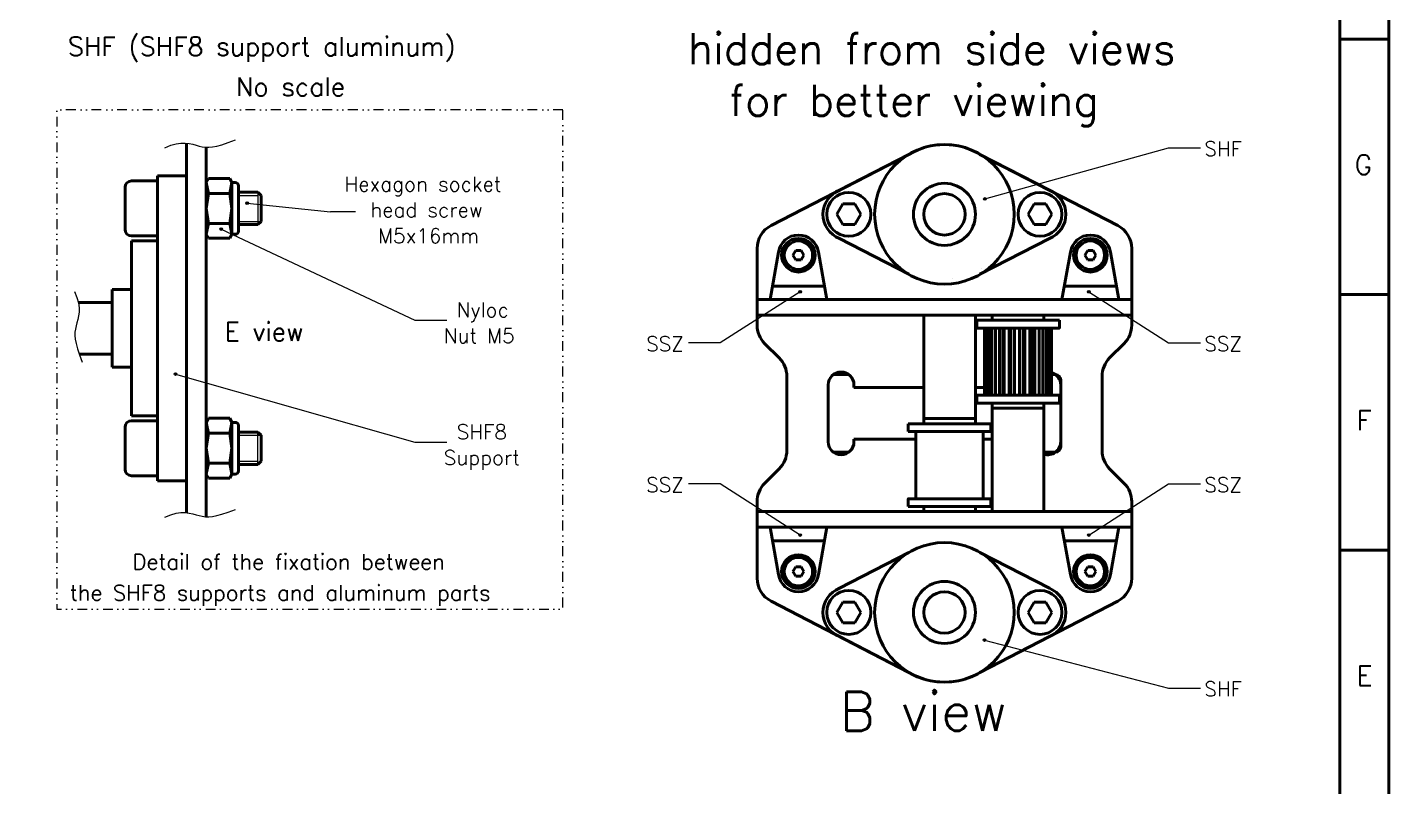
# Model space of a CAD drawing. Extents: x 19854 to 20548, y -7306 to -6812.
# Drawn here: x 20284.8 to 20548.3, y -7104.8 to -6957.8 of the extents above; entities that cross this region are included whole.
import ezdxf

# ---------------------------------------------------------------- set-up
doc = ezdxf.new("R2010")
doc.units = 0
doc.linetypes.add('CENTER', pattern=[50.8, 31.75, -6.35, 6.35, -6.35])
doc.linetypes.add('DIVIDETINY', pattern=[4.7625, 1.905, -0.9525, 0, -0.9525, 0, -0.9525])
for name, color, linetype, lineweight in [('Centro', 1, 'CENTER', 15), ('Fixação e Transmissão', 5, 'Continuous', 50), ('Guias', 30, 'Continuous', 50), ('Perfis e Cantoneiras', 2, 'Continuous', 50), ('Peças Usinadas', 120, 'Continuous', 50)]:
    doc.layers.add(name, color=color, linetype=linetype, lineweight=lineweight)
for name, color, linetype in [('Cotas', 90, 'Continuous'), ('Detalhe', 132, 'DIVIDETINY'), ('Hachura', 9, 'Continuous')]:
    doc.layers.add(name, color=color, linetype=linetype)
doc.styles.get("Standard").update_dxf_attribs({"font": 'romans.shx'})

msp = doc.modelspace()

# ---------------------------------------------------------------- hatches: boundary and pattern name
at = {"layer": 'Cotas'}
h = msp.add_hatch(color=256, dxfattribs=at)
h.dxf.hatch_style = 1
h.paths.add_polyline_path([(20327.667, -6991.865, 0.2411741), (20327.559, -6991.656, 0.6113775), (20327.15, -6991.865, 1), (20327.667, -6991.865)])
h = msp.add_hatch(color=256, dxfattribs=at)
h.dxf.hatch_style = 1
h.paths.add_polyline_path([(20470.384, -6991.059, -0.2411741), (20470.276, -6991.269, -0.6113775), (20469.867, -6991.059, -1), (20470.384, -6991.059)])
h = msp.add_hatch(color=256, dxfattribs=at)
h.dxf.hatch_style = 1
h.paths.add_polyline_path([(20322.628, -6996.874, 0.2411741), (20322.52, -6996.664, 0.6113775), (20322.111, -6996.874, 1), (20322.628, -6996.874)])
h = msp.add_hatch(color=256, dxfattribs=at)
h.dxf.hatch_style = 1
h.paths.add_polyline_path([(20434.124, -7009.005, -0.2411741), (20434.232, -7008.795, -0.6113775), (20434.642, -7009.005, -1), (20434.124, -7009.005)])
h = msp.add_hatch(color=256, dxfattribs=at)
h.dxf.hatch_style = 1
h.paths.add_polyline_path([(20490.51, -7009.005, 0.2411741), (20490.402, -7008.795, 0.6113775), (20489.993, -7009.005, 1), (20490.51, -7009.005)])
h = msp.add_hatch(color=256, dxfattribs=at)
h.dxf.hatch_style = 1
h.paths.add_polyline_path([(20313.759, -7024.924, 0.2411741), (20313.651, -7024.714, 0.6113775), (20313.242, -7024.924, 1), (20313.759, -7024.924)])
h = msp.add_hatch(color=256, dxfattribs=at)
h.dxf.hatch_style = 1
h.paths.add_polyline_path([(20434.124, -7056.059, 0.2411741), (20434.232, -7056.269, 0.6113775), (20434.642, -7056.059, 1), (20434.124, -7056.059)])
h = msp.add_hatch(color=256, dxfattribs=at)
h.dxf.hatch_style = 1
h.paths.add_polyline_path([(20490.51, -7056.059, -0.2411741), (20490.402, -7056.269, -0.6113775), (20489.993, -7056.059, -1), (20490.51, -7056.059)])
h = msp.add_hatch(color=256, dxfattribs=at)
h.dxf.hatch_style = 1
h.paths.add_polyline_path([(20470.304, -7076.374, 0.2411741), (20470.196, -7076.164, 0.6113775), (20469.787, -7076.374, 1), (20470.304, -7076.374)])

# ---------------------------------------------------------------- linework, layer by layer
at = {"layer": 'Centro', "ltscale": 0.1}
for p, q in [((20469.567, -7004.436), (20469.567, -7004.418)), ((20463.855, -7006.418), (20463.855, -7006.435))]:
    msp.add_line(p, q, dxfattribs=at)
at = {"layer": 'Cotas'}
for p, q in [((20470.125, -6991.059), (20505.689, -6981.161)), ((20505.689, -6981.161), (20511.864, -6981.161)), ((20327.408, -6991.865), (20343.547, -6993.575)), ((20348.348, -6993.575), (20343.547, -6993.575)), ((20322.369, -6996.874), (20359.836, -7014.524)), ((20434.383, -7009.005), (20418.945, -7018.903)), ((20490.251, -7009.005), (20505.689, -7018.903)), ((20359.836, -7014.524), (20366.011, -7014.524)), ((20418.945, -7018.903), (20412.77, -7018.903)), ((20505.689, -7018.903), (20511.864, -7018.903)), ((20313.5, -7024.924), (20359.836, -7038.114)), ((20359.836, -7038.114), (20366.011, -7038.114)), ((20418.945, -7046.161), (20412.77, -7046.161)), ((20434.383, -7056.059), (20418.945, -7046.161)), ((20490.251, -7056.059), (20505.689, -7046.161)), ((20505.689, -7046.161), (20511.864, -7046.161)), ((20470.045, -7076.374), (20505.689, -7085.664)), ((20505.689, -7085.664), (20511.864, -7085.664))]:
    msp.add_line(p, q, dxfattribs=at)
for centre in [(20327.408, -6991.865), (20470.125, -6991.059), (20322.369, -6996.874), (20434.383, -7009.005), (20490.251, -7009.005), (20313.5, -7024.924), (20434.383, -7056.059), (20490.251, -7056.059), (20470.045, -7076.374)]:
    msp.add_circle(centre, 0.259, dxfattribs=at)
at = {"layer": 'Detalhe', "flags": 128}
msp.add_lwpolyline([(20388.493, -6973.828), (20290.561, -6973.828), (20290.561, -7070.408), (20388.493, -7070.408)], close=True, dxfattribs=at)
at = {"layer": 'Fixação e Transmissão'}
for p, q in [((20442.011, -6989.37), (20455.445, -6982.432)), ((20482.623, -6989.37), (20469.189, -6982.432)), ((20310.034, -7045.55), (20310.035, -6986.612)), ((20310.035, -6986.612), (20315.678, -6986.613)), ((20315.677, -7045.551), (20315.678, -6986.613)), ((20319.44, -6987.867), (20319.888, -6987.091)), ((20319.888, -6987.091), (20324.008, -6987.091)), ((20324.456, -6987.867), (20324.008, -6987.091)), ((20303.765, -6996.958), (20303.765, -6988.807)), ((20305.019, -6987.553), (20310.035, -6987.553)), ((20319.44, -6987.867), (20319.44, -6997.899)), ((20319.44, -6987.867), (20319.888, -6989.987)), ((20324.456, -6987.867), (20324.008, -6989.987)), ((20324.456, -6987.867), (20324.456, -6997.899)), ((20324.456, -6987.867), (20325.083, -6987.867)), ((20325.71, -6988.494), (20325.71, -6997.272)), ((20325.71, -6989.748), (20329.472, -6989.748)), ((20329.472, -6989.748), (20330.099, -6990.375)), ((20319.888, -6989.987), (20319.44, -6992.883)), ((20319.888, -6989.987), (20324.008, -6989.987)), ((20324.008, -6989.987), (20324.456, -6992.883)), ((20330.099, -6990.375), (20330.099, -6995.391)), ((20442.662, -6992.032), (20441.508, -6994.032)), ((20444.972, -6992.032), (20446.127, -6994.032)), ((20479.662, -6992.032), (20478.508, -6994.032)), ((20481.972, -6992.032), (20483.127, -6994.032)), ((20319.888, -6995.779), (20319.44, -6992.883)), ((20324.008, -6995.779), (20324.456, -6992.883)), ((20442.662, -6996.032), (20441.508, -6994.032)), ((20444.972, -6996.032), (20446.127, -6994.032)), ((20479.662, -6996.032), (20478.508, -6994.032)), ((20481.972, -6996.032), (20483.127, -6994.032)), ((20319.44, -6997.899), (20319.888, -6995.779)), ((20319.888, -6995.779), (20324.008, -6995.779)), ((20324.456, -6997.899), (20324.008, -6995.779)), ((20325.71, -6996.018), (20329.472, -6996.018)), ((20329.472, -6996.018), (20330.099, -6995.391)), ((20442.662, -6996.032), (20442.662, -6996.032)), ((20479.662, -6996.032), (20479.662, -6996.032)), ((20305.018, -7033.01), (20305.019, -6999.152)), ((20310.035, -6998.212), (20305.019, -6998.212)), ((20305.019, -6999.152), (20310.035, -6999.152)), ((20319.44, -6997.899), (20319.888, -6998.675)), ((20319.888, -6998.675), (20324.008, -6998.675)), ((20324.456, -6997.899), (20324.008, -6998.675)), ((20324.456, -6997.899), (20325.083, -6997.899)), ((20442.011, -6998.694), (20455.445, -7005.632)), ((20482.623, -6998.694), (20469.189, -7005.632)), ((20433.538, -7001.016), (20433.009, -7001.932)), ((20433.538, -7002.848), (20433.009, -7001.932)), ((20434.596, -7001.016), (20435.125, -7001.932)), ((20434.596, -7002.848), (20435.125, -7001.932)), ((20490.038, -7001.016), (20489.509, -7001.932)), ((20490.038, -7002.848), (20489.509, -7001.932)), ((20491.096, -7001.016), (20491.625, -7001.932)), ((20491.096, -7002.848), (20491.625, -7001.932)), ((20439.32, -7003.522), (20439.32, -7003.522)), ((20487.814, -7003.522), (20487.814, -7003.522)), ((20301.257, -7008.557), (20305.019, -7008.557)), ((20301.257, -7023.605), (20301.257, -7008.557)), ((20468.567, -7016.032), (20468.567, -7014.532)), ((20470.067, -7016.032), (20470.067, -7029.032)), ((20470.074, -7016.032), (20470.074, -7029.032)), ((20470.204, -7016.032), (20470.204, -7029.032)), ((20470.483, -7016.032), (20470.483, -7029.032)), ((20470.926, -7016.032), (20470.926, -7029.032)), ((20471.488, -7016.032), (20471.488, -7029.032)), ((20472.2, -7016.032), (20472.2, -7029.032)), ((20472.99, -7016.032), (20472.99, -7029.032)), ((20473.605, -7016.032), (20473.605, -7029.032)), ((20473.901, -7016.032), (20473.901, -7029.032)), ((20474.842, -7016.032), (20474.842, -7029.032)), ((20475.182, -7016.032), (20475.182, -7029.032)), ((20475.864, -7016.032), (20475.864, -7029.032)), ((20476.863, -7016.032), (20476.863, -7029.032)), ((20476.895, -7016.032), (20476.895, -7029.032)), ((20477.615, -7016.032), (20477.615, -7029.032)), ((20477.895, -7016.032), (20477.895, -7029.032)), ((20478.855, -7016.032), (20478.855, -7029.032)), ((20479.232, -7016.032), (20479.232, -7029.032)), ((20479.796, -7016.032), (20479.796, -7029.032)), ((20480.623, -7016.032), (20480.623, -7029.032)), ((20481.381, -7016.032), (20481.381, -7029.032)), ((20481.994, -7016.032), (20481.994, -7029.032)), ((20482.495, -7016.032), (20482.495, -7029.032)), ((20482.834, -7016.032), (20482.834, -7029.032)), ((20483.029, -7016.032), (20483.029, -7029.032)), ((20483.067, -7016.032), (20483.067, -7029.032)), ((20484.567, -7016.032), (20484.567, -7014.532)), ((20301.257, -7023.605), (20305.019, -7023.605)), ((20468.567, -7030.532), (20468.567, -7029.032)), ((20484.567, -7030.532), (20484.567, -7029.032)), ((20305.018, -7033.01), (20310.034, -7033.01)), ((20310.035, -7033.951), (20305.019, -7033.951)), ((20319.44, -7034.265), (20319.888, -7033.489)), ((20319.44, -7044.297), (20319.44, -7034.265)), ((20319.44, -7034.265), (20319.888, -7036.385)), ((20319.888, -7033.489), (20324.008, -7033.489)), ((20324.456, -7034.265), (20324.008, -7033.489)), ((20324.456, -7034.265), (20324.008, -7036.385)), ((20324.456, -7044.297), (20324.456, -7034.265)), ((20324.456, -7034.265), (20325.083, -7034.265)), ((20455.315, -7034.532), (20455.315, -7036.032)), ((20471.315, -7034.532), (20471.315, -7036.032)), ((20303.765, -7035.205), (20303.765, -7043.356)), ((20319.888, -7036.385), (20319.44, -7039.281)), ((20319.888, -7036.385), (20324.008, -7036.385)), ((20324.008, -7036.385), (20324.456, -7039.281)), ((20325.71, -7043.67), (20325.71, -7034.892)), ((20325.71, -7036.146), (20329.472, -7036.146)), ((20329.472, -7036.146), (20330.099, -7036.773)), ((20330.099, -7041.789), (20330.099, -7036.773)), ((20456.815, -7049.032), (20456.815, -7036.032)), ((20469.815, -7049.032), (20469.815, -7036.032)), ((20319.888, -7042.177), (20319.44, -7039.281)), ((20324.008, -7042.177), (20324.456, -7039.281)), ((20319.44, -7044.297), (20319.888, -7042.177)), ((20319.888, -7042.177), (20324.008, -7042.177)), ((20324.456, -7044.297), (20324.008, -7042.177)), ((20325.71, -7042.416), (20329.472, -7042.416)), ((20329.472, -7042.416), (20330.099, -7041.789)), ((20305.019, -7044.61), (20310.035, -7044.61)), ((20319.44, -7044.297), (20319.888, -7045.073)), ((20319.888, -7045.073), (20324.008, -7045.073)), ((20324.456, -7044.297), (20324.008, -7045.073)), ((20324.456, -7044.297), (20325.083, -7044.297)), ((20310.034, -7045.55), (20315.677, -7045.551)), ((20455.315, -7049.032), (20455.315, -7050.532)), ((20471.315, -7049.032), (20471.315, -7050.532)), ((20442.011, -7066.37), (20455.445, -7059.433)), ((20482.623, -7066.37), (20469.189, -7059.433)), ((20433.538, -7062.216), (20433.009, -7063.132)), ((20433.538, -7064.048), (20433.009, -7063.132)), ((20434.596, -7062.216), (20435.125, -7063.132)), ((20434.596, -7064.048), (20435.125, -7063.132)), ((20436.82, -7061.542), (20436.82, -7061.542)), ((20487.814, -7061.542), (20487.814, -7061.542)), ((20490.038, -7062.216), (20489.509, -7063.132)), ((20490.038, -7064.048), (20489.509, -7063.132)), ((20491.096, -7062.216), (20491.625, -7063.132)), ((20491.096, -7064.048), (20491.625, -7063.132)), ((20442.662, -7069.032), (20441.508, -7071.032)), ((20442.662, -7073.032), (20441.508, -7071.032)), ((20444.972, -7069.032), (20446.127, -7071.032)), ((20444.972, -7073.032), (20446.127, -7071.032)), ((20479.662, -7069.032), (20478.508, -7071.032)), ((20479.662, -7073.032), (20478.508, -7071.032)), ((20481.972, -7069.032), (20483.127, -7071.032)), ((20481.972, -7073.032), (20483.127, -7071.032)), ((20442.662, -7073.032), (20442.662, -7073.032)), ((20479.662, -7073.032), (20479.662, -7073.032)), ((20442.011, -7075.694), (20455.445, -7082.632)), ((20442.011, -7075.694), (20455.445, -7082.632)), ((20482.623, -7075.694), (20469.189, -7082.632))]:
    msp.add_line(p, q, dxfattribs=at)
at = {"layer": 'Fixação e Transmissão', "ltscale": 0.1}
for p, q in [((20444.972, -6992.032), (20442.662, -6992.032)), ((20481.972, -6992.032), (20479.662, -6992.032)), ((20444.972, -6996.032), (20442.662, -6996.032)), ((20481.972, -6996.032), (20479.662, -6996.032)), ((20434.596, -7001.016), (20433.538, -7001.016)), ((20434.596, -7002.848), (20433.538, -7002.848)), ((20491.096, -7001.016), (20490.038, -7001.016)), ((20491.096, -7002.848), (20490.038, -7002.848)), ((20434.596, -7062.216), (20433.538, -7062.216)), ((20491.096, -7062.216), (20490.038, -7062.216)), ((20434.596, -7064.048), (20433.538, -7064.048)), ((20491.096, -7064.048), (20490.038, -7064.048)), ((20444.972, -7069.032), (20442.662, -7069.032)), ((20481.972, -7069.032), (20479.662, -7069.032)), ((20444.972, -7073.032), (20442.662, -7073.032)), ((20481.972, -7073.032), (20479.662, -7073.032))]:
    msp.add_line(p, q, dxfattribs=at)
at = {"layer": 'Fixação e Transmissão', "color": 7, "ltscale": 0.1}
for p, q in [((20458.315, -7013.532), (20458.315, -7033.532)), ((20468.315, -7013.532), (20468.315, -7033.532)), ((20471.567, -7014.532), (20471.567, -7013.532)), ((20481.567, -7014.532), (20481.567, -7013.532)), ((20471.567, -7031.532), (20471.567, -7030.532)), ((20471.567, -7051.532), (20471.567, -7031.532)), ((20481.567, -7031.532), (20481.567, -7030.532)), ((20481.567, -7051.532), (20481.567, -7031.532)), ((20458.315, -7033.532), (20458.315, -7034.532)), ((20468.315, -7033.532), (20468.315, -7034.532)), ((20458.315, -7050.532), (20458.315, -7051.532)), ((20468.315, -7050.532), (20468.315, -7051.532))]:
    msp.add_line(p, q, dxfattribs=at)
at = {"layer": 'Fixação e Transmissão', "color": 7}
for p, q in [((20458.315, -7013.532), (20468.315, -7013.532)), ((20481.567, -7013.532), (20471.567, -7013.532)), ((20481.567, -7014.532), (20471.567, -7014.532)), ((20481.567, -7030.532), (20471.567, -7030.532)), ((20481.567, -7031.532), (20471.567, -7031.532)), ((20458.315, -7033.532), (20468.315, -7033.532)), ((20458.315, -7034.532), (20468.315, -7034.532)), ((20458.315, -7050.532), (20468.315, -7050.532)), ((20458.315, -7051.532), (20468.315, -7051.532)), ((20481.567, -7051.532), (20471.567, -7051.532))]:
    msp.add_line(p, q, dxfattribs=at)
at = {"layer": 'Fixação e Transmissão', "flags": 128}
for points in [[(20468.567, -7014.532), (20484.567, -7014.532)], [(20468.567, -7029.032), (20484.567, -7029.032)], [(20468.567, -7030.532), (20484.567, -7030.532)], [(20471.315, -7034.532), (20455.315, -7034.532)], [(20471.315, -7036.032), (20455.315, -7036.032)], [(20471.315, -7050.532), (20455.315, -7050.532)]]:
    msp.add_lwpolyline(points, dxfattribs=at)
at = {"layer": 'Fixação e Transmissão'}
for centre, radius in [((20443.817, -6994.032), 4.25), ((20462.317, -6994.032), 6), ((20480.817, -6994.032), 4.25), ((20462.317, -6994.032), 4), ((20434.067, -7001.932), 2.75), ((20490.567, -7001.932), 2.75), ((20434.067, -7063.132), 2.75), ((20490.567, -7063.132), 2.75), ((20462.317, -7071.032), 6), ((20443.817, -7071.032), 4.25), ((20462.317, -7071.032), 4), ((20480.817, -7071.032), 4.25)]:
    msp.add_circle(centre, radius, dxfattribs=at)
for centre, radius, start, end in [((20462.317, -6994.032), 13.5, 0, 180), ((20305.019, -6988.807), 1.254, 90, 180), ((20325.083, -6988.494), 0.627, 0, 90), ((20443.817, -6994.032), 5, 111.17688, 248.82312), ((20480.817, -6994.032), 5, 291.17688, 68.82312), ((20462.317, -6994.032), 13.5, 180, 360), ((20305.019, -6996.958), 1.254, 180, 270), ((20325.083, -6997.272), 0.627, 270, 360), ((20305.019, -7035.205), 1.254, 90, 180), ((20325.083, -7034.892), 0.627, 360, 90), ((20305.019, -7043.356), 1.254, 180, 270), ((20325.083, -7043.67), 0.627, 270, 360), ((20462.317, -7071.032), 13.5, 0, 180), ((20443.817, -7071.032), 5, 111.17688, 248.82312), ((20480.817, -7071.032), 5, 291.17688, 68.82312), ((20462.317, -7071.032), 13.5, 180, 360)]:
    msp.add_arc(centre, radius, start, end, dxfattribs=at)
for points, degree in [([(20468.567, -7016.032), (20468.567, -7016.032), (20470.074, -7016.032)], 2), ([(20470.204, -7016.032), (20470.098, -7016.032), (20470.074, -7016.032)], 2), ([(20470.204, -7016.032), (20470.307, -7016.032), (20470.483, -7016.032)], 2), ([(20470.926, -7016.032), (20470.667, -7016.032), (20470.483, -7016.032)], 2), ([(20470.926, -7016.032), (20471.175, -7016.032), (20471.488, -7016.032)], 2), ([(20472.2, -7016.032), (20471.814, -7016.032), (20471.488, -7016.032)], 2), ([(20472.2, -7016.032), (20472.571, -7016.032), (20472.99, -7016.032)], 2), ([(20473.901, -7016.032), (20473.426, -7016.032), (20472.99, -7016.032)], 2), ([(20473.901, -7016.032), (20474.359, -7016.032), (20474.842, -7016.032)], 2), ([(20475.864, -7016.032), (20475.345, -7016.032), (20474.842, -7016.032)], 2), ([(20475.864, -7016.032), (20476.863, -7016.032)], 1), ([(20477.895, -7016.032), (20477.384, -7016.032), (20476.863, -7016.032)], 2), ([(20477.895, -7016.032), (20478.386, -7016.032), (20478.855, -7016.032)], 2), ([(20479.796, -7016.032), (20479.343, -7016.032), (20478.855, -7016.032)], 2), ([(20479.796, -7016.032), (20480.231, -7016.032), (20480.623, -7016.032)], 2), ([(20481.381, -7016.032), (20481.031, -7016.032), (20480.623, -7016.032)], 2), ([(20481.381, -7016.032), (20481.718, -7016.032), (20481.994, -7016.032)], 2), ([(20482.495, -7016.032), (20482.281, -7016.032), (20481.994, -7016.032)], 2), ([(20482.495, -7016.032), (20482.701, -7016.032), (20482.834, -7016.032)], 2), ([(20483.029, -7016.032), (20482.972, -7016.032), (20482.834, -7016.032)], 2), ([(20483.029, -7016.032), (20484.567, -7016.032), (20484.567, -7016.032)], 2), ([(20456.853, -7049.032), (20455.315, -7049.032), (20455.315, -7049.032)], 2), ([(20456.853, -7049.032), (20456.91, -7049.032), (20457.048, -7049.032)], 2), ([(20457.387, -7049.032), (20457.181, -7049.032), (20457.048, -7049.032)], 2), ([(20457.387, -7049.032), (20457.601, -7049.032), (20457.888, -7049.032)], 2), ([(20458.501, -7049.032), (20458.164, -7049.032), (20457.888, -7049.032)], 2), ([(20458.501, -7049.032), (20458.851, -7049.032), (20459.259, -7049.032)], 2), ([(20460.086, -7049.032), (20459.651, -7049.032), (20459.259, -7049.032)], 2), ([(20460.086, -7049.032), (20460.539, -7049.032), (20461.027, -7049.032)], 2), ([(20461.987, -7049.032), (20461.496, -7049.032), (20461.027, -7049.032)], 2), ([(20461.987, -7049.032), (20462.498, -7049.032), (20463.019, -7049.032)], 2), ([(20464.018, -7049.032), (20463.019, -7049.032)], 1), ([(20464.018, -7049.032), (20464.537, -7049.032), (20465.04, -7049.032)], 2), ([(20465.981, -7049.032), (20465.523, -7049.032), (20465.04, -7049.032)], 2), ([(20465.981, -7049.032), (20466.456, -7049.032), (20466.892, -7049.032)], 2), ([(20467.682, -7049.032), (20467.311, -7049.032), (20466.892, -7049.032)], 2), ([(20467.682, -7049.032), (20468.068, -7049.032), (20468.394, -7049.032)], 2), ([(20468.956, -7049.032), (20468.706, -7049.032), (20468.394, -7049.032)], 2), ([(20468.956, -7049.032), (20469.215, -7049.032), (20469.398, -7049.032)], 2), ([(20469.677, -7049.032), (20469.575, -7049.032), (20469.398, -7049.032)], 2), ([(20469.677, -7049.032), (20469.784, -7049.032), (20469.808, -7049.032)], 2), ([(20471.315, -7049.032), (20471.315, -7049.032), (20469.808, -7049.032)], 2)]:
    msp.add_open_spline(points, degree=degree, dxfattribs=at)
at = {"layer": 'Guias'}
for p, q in [((20440.817, -7025.032), (20443.817, -7025.032)), ((20483.067, -7025.032), (20483.817, -7025.032)), ((20484.817, -7026.032), (20484.817, -7032.532)), ((20439.817, -7038.032), (20439.817, -7027.032)), ((20484.817, -7039.032), (20484.817, -7032.532)), ((20440.817, -7040.032), (20443.817, -7040.032)), ((20481.567, -7040.032), (20483.817, -7040.032)), ((20319.439, -7044.622), (20319.628, -7044.622))]:
    msp.add_line(p, q, dxfattribs=at)
for centre, start, end in [((20483.817, -7026.032), 360, 90), ((20483.817, -7039.032), 270, 360)]:
    msp.add_arc(centre, 1, start, end, dxfattribs=at)
at = {"layer": 'Hachura'}
for p, q in [((20329.472, -6989.748), (20329.472, -6996.018)), ((20325.71, -6990.375), (20329.472, -6990.375)), ((20325.71, -6995.391), (20330.099, -6995.391)), ((20325.71, -7036.773), (20330.099, -7036.773)), ((20329.472, -7042.416), (20329.472, -7036.146)), ((20325.71, -7041.789), (20329.472, -7041.789))]:
    msp.add_line(p, q, dxfattribs=at)
for points in [[(20311.461, -6981.157), (20314.707, -6979.575), (20318.393, -6981.248), (20321, -6981.248), (20325.123, -6979.643)], [(20293.949, -7008.97), (20295.531, -7012.216), (20293.858, -7015.901), (20293.858, -7018.508), (20295.463, -7022.632)], [(20311.461, -7052.635), (20314.707, -7051.053), (20318.393, -7052.726), (20321, -7052.726), (20325.123, -7051.121)]]:
    msp.add_open_spline(points, degree=3, dxfattribs=at)
at = {"layer": 'Perfis e Cantoneiras'}
for p, q in [((20428.567, -7010.532), (20430.209, -7001.359)), ((20439.567, -7010.532), (20437.925, -7001.359)), ((20485.067, -7010.532), (20486.709, -7001.359)), ((20496.067, -7010.532), (20494.425, -7001.359)), ((20439.097, -7007.907), (20429.037, -7007.907)), ((20485.537, -7007.907), (20495.597, -7007.907)), ((20428.567, -7010.532), (20439.567, -7010.532)), ((20496.067, -7010.532), (20485.067, -7010.532)), ((20428.567, -7054.532), (20430.209, -7063.705)), ((20428.567, -7054.532), (20439.567, -7054.532)), ((20439.567, -7054.532), (20437.925, -7063.705)), ((20485.067, -7054.532), (20486.709, -7063.705)), ((20496.067, -7054.532), (20485.067, -7054.532)), ((20496.067, -7054.532), (20494.425, -7063.705)), ((20439.097, -7057.157), (20429.037, -7057.157)), ((20485.537, -7057.157), (20495.597, -7057.157))]:
    msp.add_line(p, q, dxfattribs=at)
for centre in [(20434.067, -7001.932), (20490.567, -7001.932), (20434.067, -7063.132), (20490.567, -7063.132)]:
    msp.add_circle(centre, 3.256, dxfattribs=at)
for centre, start, end in [((20434.067, -7001.932), 8.44946, 171.55054), ((20490.567, -7001.932), 8.44946, 171.55054), ((20434.067, -7063.132), 188.44946, 351.55054), ((20490.567, -7063.132), 188.44946, 351.55054)]:
    msp.add_arc(centre, 3.9, start, end, dxfattribs=at)
at = {"layer": 'Peças Usinadas'}
for p, q in [((20548.302, -6960.141), (20538.852, -6960.141)), ((20315.678, -6986.613), (20315.679, -6980.264)), ((20319.439, -7052.534), (20319.441, -6981.056)), ((20428.773, -6996.205), (20455.445, -6982.432)), ((20495.861, -6996.205), (20469.189, -6982.432)), ((20426.067, -7010.532), (20426.067, -7000.648)), ((20498.567, -7010.532), (20498.567, -7000.648)), ((20498.567, -7010.532), (20426.067, -7010.532)), ((20426.067, -7010.532), (20426.067, -7013.532)), ((20498.567, -7010.532), (20498.567, -7013.532)), ((20548.302, -7009.551), (20538.852, -7009.551)), ((20498.567, -7013.532), (20426.067, -7013.532)), ((20426.067, -7013.532), (20426.067, -7015.461)), ((20498.567, -7013.532), (20498.567, -7015.461)), ((20498.567, -7013.532), (20498.567, -7015.461)), ((20427.532, -7018.996), (20430.353, -7021.818)), ((20497.103, -7018.996), (20494.282, -7021.818)), ((20431.817, -7025.353), (20431.817, -7039.711)), ((20492.817, -7025.353), (20492.817, -7039.711)), ((20439.817, -7032.532), (20439.817, -7027.032)), ((20444.817, -7027.532), (20444.817, -7027.032)), ((20468.315, -7027.532), (20470.067, -7027.532)), ((20484.817, -7032.532), (20484.817, -7027.032)), ((20439.817, -7032.532), (20439.817, -7038.032)), ((20439.817, -7038.032), (20439.817, -7032.532)), ((20484.817, -7032.532), (20484.817, -7038.032)), ((20484.817, -7038.032), (20484.817, -7032.532)), ((20444.817, -7038.032), (20444.817, -7037.532)), ((20469.815, -7037.532), (20471.567, -7037.532)), ((20427.532, -7046.068), (20430.353, -7043.246)), ((20497.103, -7046.068), (20494.282, -7043.246)), ((20315.677, -7051.742), (20315.677, -7045.551)), ((20426.067, -7051.532), (20426.067, -7049.603)), ((20498.567, -7051.532), (20498.567, -7049.603)), ((20498.567, -7051.532), (20498.567, -7049.603)), ((20498.567, -7051.532), (20426.067, -7051.532)), ((20426.067, -7051.532), (20426.067, -7054.532)), ((20498.567, -7051.532), (20498.567, -7054.532)), ((20498.567, -7054.532), (20426.067, -7054.532)), ((20426.067, -7054.532), (20426.067, -7064.416)), ((20498.567, -7054.532), (20498.567, -7064.416)), ((20548.302, -7058.961), (20538.852, -7058.961)), ((20428.773, -7068.859), (20455.445, -7082.632)), ((20495.861, -7068.859), (20469.189, -7082.632))]:
    msp.add_line(p, q, dxfattribs=at)
at = {"layer": 'Peças Usinadas', "color": 7, "ltscale": 0.25}
for p, q in [((20294.706, -7011.065), (20301.257, -7011.065)), ((20294.894, -7021.097), (20301.257, -7021.097))]:
    msp.add_line(p, q, dxfattribs=at)
at = {"layer": 'Peças Usinadas', "ltscale": 0.1}
for p, q in [((20458.315, -7027.532), (20444.817, -7027.532)), ((20456.815, -7037.532), (20444.817, -7037.532))]:
    msp.add_line(p, q, dxfattribs=at)
at = {"layer": 'Peças Usinadas', "flags": 128}
for points in [[(19854.397, -7306.013), (20548.302, -7306.013), (20548.302, -6811.91), (19854.397, -6811.91)], [(19863.847, -7296.563), (20538.852, -7296.563), (20538.852, -6821.36), (19863.847, -6821.36)]]:
    msp.add_lwpolyline(points, close=True, dxfattribs=at)
at = {"layer": 'Peças Usinadas'}
for centre, radius, start, end in [((20462.317, -6993.906), 13.374, 59.08094, 120.91906), ((20431.067, -7000.648), 5, 117.3105, 180), ((20493.567, -7000.648), 5, 0, 62.6895), ((20431.067, -7015.461), 5, 180, 225), ((20493.567, -7015.461), 5, 315, 360), ((20426.817, -7025.353), 5, 360, 45), ((20497.817, -7025.353), 5, 135, 180), ((20442.317, -7027.032), 2.5, 0, 180), ((20482.317, -7027.032), 2.5, 0, 72.5424), ((20426.817, -7039.711), 5, 315, 360), ((20442.317, -7038.032), 2.5, 180, 360), ((20482.317, -7038.032), 2.5, 252.5424, 360), ((20497.817, -7039.711), 5, 180, 225), ((20431.067, -7049.603), 5, 135, 180), ((20493.567, -7049.603), 5, 360, 45), ((20431.067, -7064.416), 5, 180, 242.6895), ((20493.567, -7064.416), 5, 297.3105, 360), ((20462.317, -7071.011), 13.5, 239.40143, 300.59857)]:
    msp.add_arc(centre, radius, start, end, dxfattribs=at)

# ---------------------------------------------------------------- texts
at = {"layer": 'Cotas', "color": 7}
for s, height, p in [('SHF (SHF8 support aluminum)', 3.6, (20292.707, -6963.346)), ('hidden from side views', 6, (20412.687, -6964.99)), ('No scale', 3.6, (20325.212, -6971.146)), ('for better viewing', 6, (20420.687, -6974.99)), ('Detail of the fixation between', 3, (20305.23, -7062.743)), ('the SHF8 supports and aluminum parts', 3, (20293.069, -7068.743)), ('B view', 7.5, (20442.071, -7093.921))]:
    msp.add_text(s, height=height, dxfattribs=at).set_placement(p)
at = {"layer": 'Cotas'}
for s, height, p in [('SHF', 2.835, (20512.601, -6982.756)), ('G', 3.78, (20541.679, -6986.343)), ('Hexagon socket', 2.835, (20346.21, -6989.596)), ('head screw', 2.835, (20351.21, -6994.596)), ('M5x16mm', 2.835, (20352.71, -6999.596)), ('Nyloc', 2.835, (20367.934, -7013.921)), ('Nut M5', 2.835, (20365.434, -7018.921)), ('SSZ', 2.835, (20404.601, -7020.498)), ('SSZ', 2.835, (20512.601, -7020.498)), ('F', 3.78, (20542.057, -7035.753)), ('SHF8', 2.835, (20367.934, -7037.511)), ('Support', 2.835, (20365.434, -7042.511)), ('SSZ', 2.835, (20404.601, -7047.756)), ('SSZ', 2.835, (20512.601, -7047.756)), ('E', 3.78, (20542.057, -7085.163)), ('SHF', 2.835, (20512.601, -7087.259))]:
    msp.add_text(s, height=height, dxfattribs=at).set_placement(p)
at = {"layer": 'Perfis e Cantoneiras', "color": 130}
msp.add_text('E view', height=3.6, dxfattribs=at).set_placement((20323.032, -7018.512))

doc.saveas('drawing.dxf')
